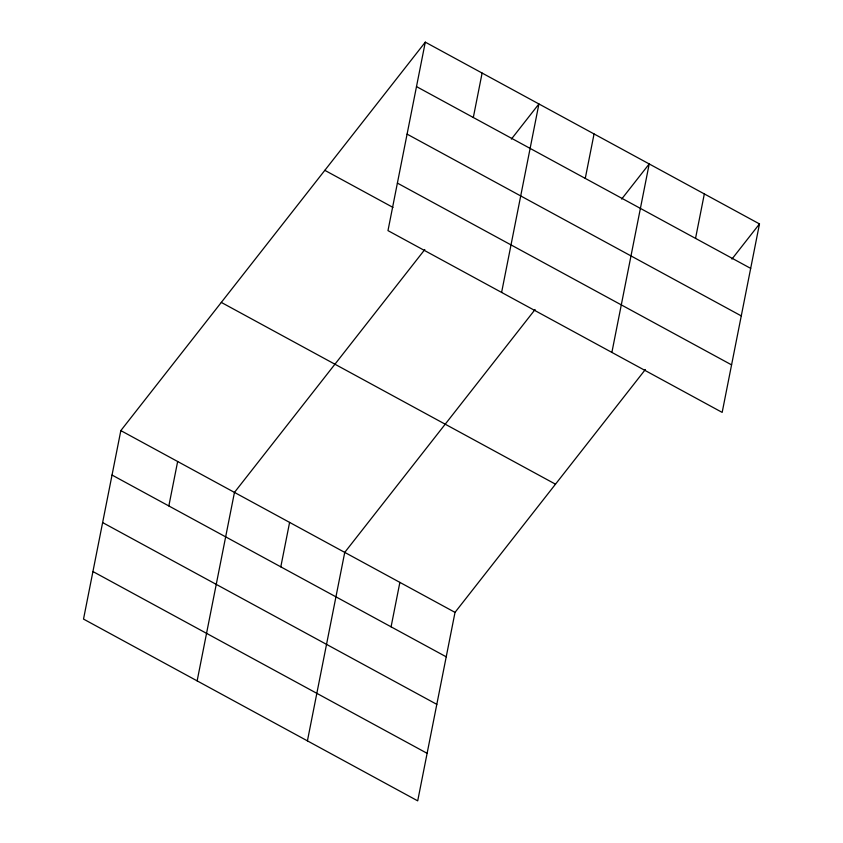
<?xml version="1.0" encoding="UTF-8"?>
<svg xmlns="http://www.w3.org/2000/svg" width="843" height="843" viewBox="0 0 843 843"><rect width="100%" height="100%" fill="white"/><g stroke="black" fill="none" stroke-linecap="round" stroke-linejoin="round"><path stroke-width="1.26" d="M425.293 42.15L387.98 230.624L722.166 412.396L759.48 223.922L425.293 42.15L120.834 430.604L83.52 619.078L417.706 800.85L455.02 612.376L645.369 369.519M168.842 505.948L177.652 461.5M197.136 680.881L234.459 492.407L424.809 249.549M280.803 566.844L289.602 522.397M307.421 740.86L344.745 552.386L535.084 309.529M473.313 117.504L482.112 73.056M391.078 626.834L399.877 582.387M501.606 292.426L538.919 103.952L511.374 139.106M585.263 178.4L594.062 133.942M611.881 352.416L649.205 163.942L621.649 199.085M695.538 238.379L704.337 193.932M731.935 259.075L759.48 223.922M416.495 86.597L750.681 268.38M407.085 134.132L741.271 315.904M397.39 183.1L731.576 364.871M324.829 170.339L392.996 207.42M221.309 302.416L555.495 484.188M120.834 430.604L455.02 612.376M112.035 475.052L446.221 656.823M102.625 522.576L436.811 704.358M92.93 571.543L427.116 753.326"/></g></svg>
